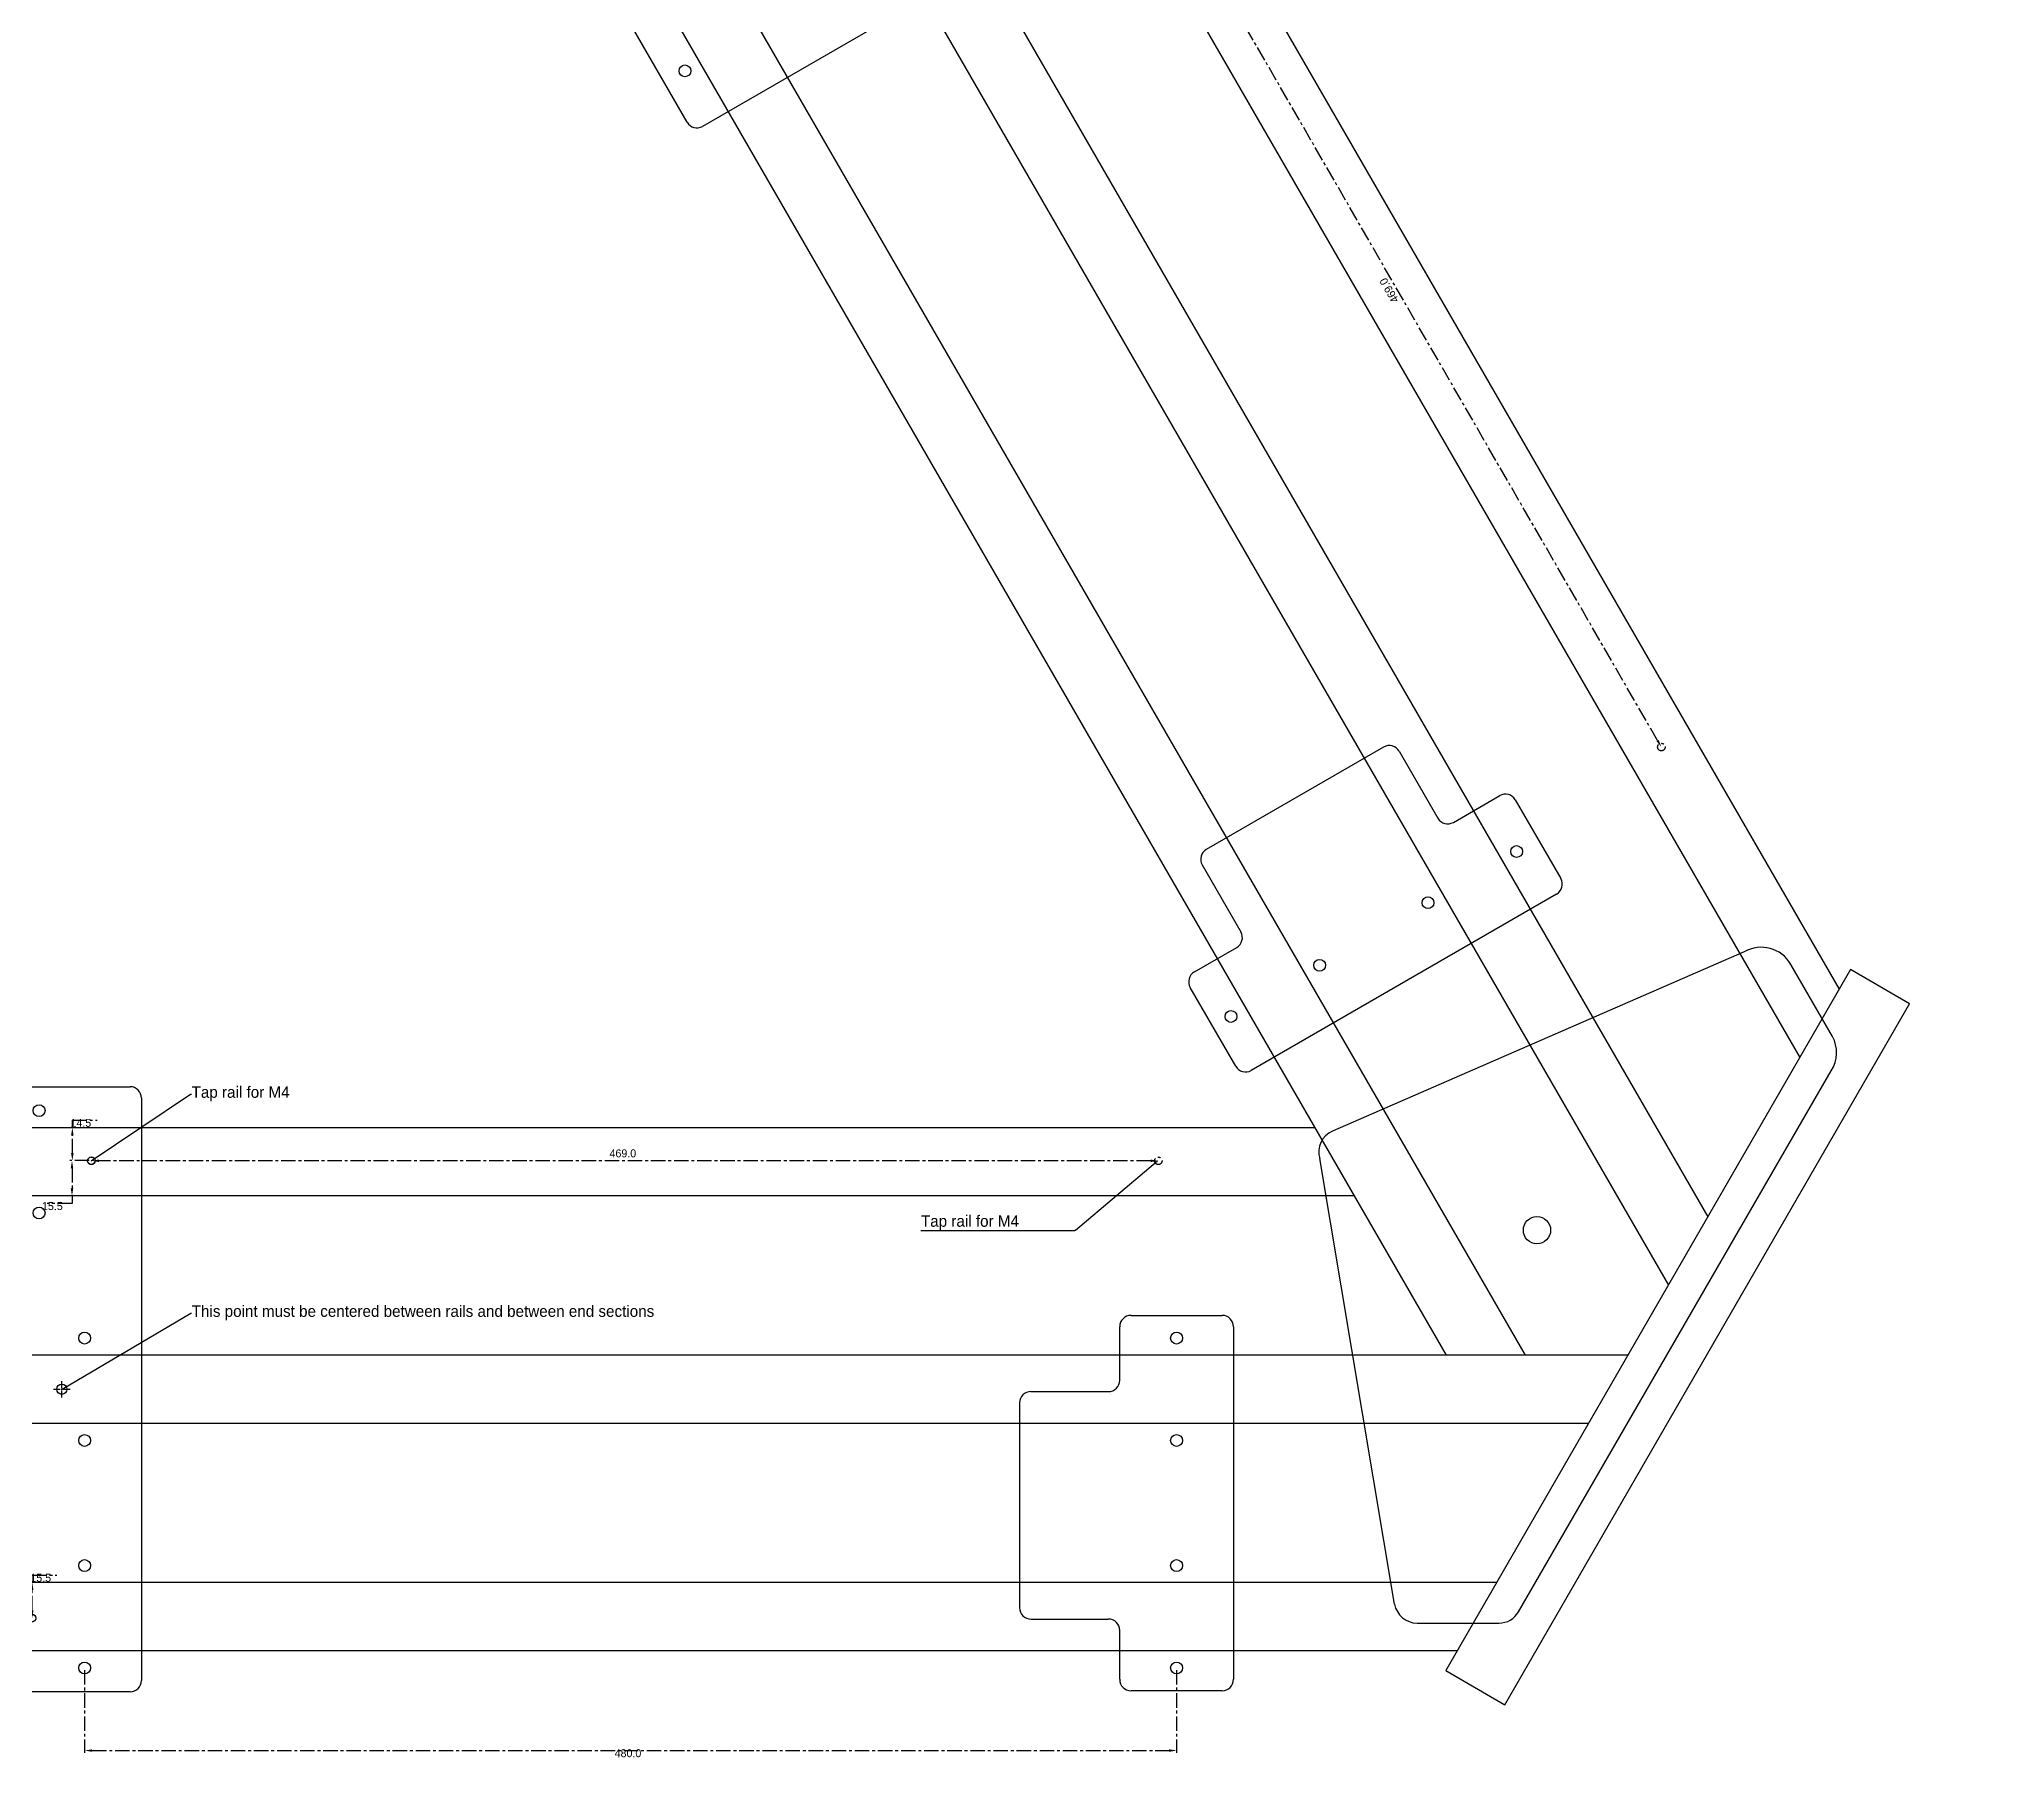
# Model space of a CAD drawing. Extents: x -812 to 2015, y -596 to 944.
# Drawn here: x -10 to 854, y -596 to 160 of the extents above; entities that cross this region are included whole.
import ezdxf

# ---------------------------------------------------------------- set-up
doc = ezdxf.new("R2010")
doc.units = 0
doc.header["$MEASUREMENT"] = 0
doc.header["$PDSIZE"] = -1
doc.linetypes.add('CENTER', pattern=[10.16, 6.35, -1.27, 1.27, -1.27])
doc.linetypes.add('CENTER2', pattern=[1.125, 0.75, -0.125, 0.125, -0.125])
doc.layers.get('0').update_dxf_attribs({"linetype": 'CONTINUOUS'})
doc.layers.get('DEFPOINTS').update_dxf_attribs({"linetype": 'CONTINUOUS'})
for name, color, linetype in [('APS_GEOMETRY', 7, 'CONTINUOUS'), ('CONSTRUCTION', 7, 'CONTINUOUS'), ('DIMS', 50, 'CENTER'), ('FOOTPLATE', 6, 'CONTINUOUS'), ('HARDPOINTS', 3, 'CONTINUOUS'), ('NOTES', 4, 'CONTINUOUS')]:
    doc.layers.add(name, color=color, linetype=linetype)
doc.dimstyles.new('ISO-25', dxfattribs={"dimtxt": 2.5, "dimasz": 2.5, "dimexe": 1.25, "dimexo": 0.625, "dimtad": 1, "dimdsep": 46, "dimtxsty": 'STANDARD', "dimcen": 2.5, "dimadec": 0, "dimazin": 0, "dimtfac": 1, "dimtmove": 2, "dimatfit": 3, "dimfxl": 1, "dimtolj": 1, "dimtzin": 0, "dimarcsym": 0})
doc.dimstyles.get("Standard").update_dxf_attribs({"dimtxt": 0.18, "dimasz": 0.18, "dimexe": 0.18, "dimexo": 0.0625, "dimgap": 0.09, "dimtad": 0, "dimtih": 1, "dimtoh": 1, "dimzin": 0, "dimdsep": 46, "dimtxsty": 'STANDARD', "dimcen": 0.09, "dimadec": 0, "dimazin": 0, "dimtfac": 1, "dimtofl": 0, "dimtmove": 2, "dimatfit": 3, "dimfxl": 1, "dimtolj": 1, "dimtzin": 0, "dimarcsym": 0})

# ---------------------------------------------------------------- blocks, each defined once
blk = doc.blocks.new('*U3')
at = {"layer": 'DIMS', "color": 0, "linetype": 'CENTER2'}
for p, q in [((-3.6, 0), (-0.7, 0)), ((0, 0.7), (0, 3.6)), ((0.7, 0), (3.6, 0)), ((0, -3.6), (0, -0.7))]:
    blk.add_line(p, q, dxfattribs=at)
at = {"layer": 'DIMS', "color": 0, "linetype": 'Continuous'}
for p, q in [((-0.35, 0), (0.35, 0)), ((0, -0.35), (0, 0.35))]:
    blk.add_line(p, q, dxfattribs=at)
blk = doc.blocks.new('HARDPOINTS')
at = {"color": 3, "linetype": 'Continuous'}
for p, q in [((-510, -301.35), (-470, -301.35)), ((-30, -300), (30, -300)), ((-515, -461.35), (-515, -306.35)), ((-465, -306.35), (-465, -327.84)), ((-35, -561), (-35, -305)), ((35, -305), (35, -561)), ((-426, -332.84), (-460, -332.84)), ((-421, -427.84), (-421, -337.84)), ((465, -429.01), (465, -405.5)), ((470, -400.5), (510, -400.5)), ((515, -405.5), (515, -560.5)), ((-465, -437.84), (-465, -461.35)), ((-426, -432.84), (-460, -432.84)), ((421, -439.01), (421, -529.01)), ((426, -434.01), (460, -434.01)), ((-470, -466.35), (-510, -466.35)), ((426, -534.01), (460, -534.01)), ((465, -560.5), (465, -539.01)), ((30, -566), (-30, -566)), ((510, -565.5), (470, -565.5))]:
    blk.add_line(p, q, dxfattribs=at)
for centre, radius in [((-490, -310.5), 2.6), ((-10, -310.5), 2.6), ((13, -332.5), 1.65), ((-490, -355.5), 2.6), ((-10, -355.5), 2.6), ((-490, -410.5), 2.6), ((10, -410.5), 2.6), ((490, -410.5), 2.6), ((-490, -455.5), 2.6), ((10, -455.5), 2.6), ((490, -455.5), 2.6), ((10, -510.5), 2.6), ((490, -510.5), 2.6), ((-13.04, -533.56), 1.65), ((490, -555.5), 2.6)]:
    blk.add_circle(centre, radius, dxfattribs=at)
at = {"color": 3}
blk.add_circle((0, -433), 2.25, dxfattribs=at)
at = {"color": 3, "linetype": 'Continuous'}
for centre, start, end in [((-510, -306.35), 90, 180), ((-470, -306.35), 0, 90), ((-30, -305), 90, 180), ((30, -305), 0, 90), ((-460, -327.84), 180, 270), ((-426, -337.84), 0, 90), ((470, -405.5), 90, 180), ((510, -405.5), 0, 90), ((-426, -427.84), 270, 0), ((460, -429.01), 270, 0), ((-460, -437.84), 90, 180), ((426, -439.01), 90, 180), ((-510, -461.35), 180, 270), ((-470, -461.35), 270, 0), ((426, -529.01), 180, 270), ((460, -539.01), 0, 90), ((-30, -561), 180, 270), ((30, -561), 270, 0), ((470, -560.5), 180, 270), ((510, -560.5), 270, 0)]:
    blk.add_arc(centre, 5, start, end, dxfattribs=at)
at = {"layer": 'HARDPOINTS', "color": 3}
blk.add_circle((10, -555.5), 2.6, dxfattribs=at)
at = {"layer": 'DIMS', "linetype": 'CENTER2'}
blk.add_blockref('*U3', (0, -433), dxfattribs=at)
blk = doc.blocks.new('*D32')
at = {"layer": 'DEFPOINTS', "color": 0}
for p in [(-13.03, -518), (0, -518), (-13, -533.5)]:
    blk.add_point(p, dxfattribs=at)
at = {"layer": 'DIMS'}
for p, q in [((-1, -518), (-14.03, -518)), ((-13.03, -518), (-13.03, -514.7)), ((-13.03, -514.7), (-2.17, -514.7)), ((-13.03, -530.2), (-13.03, -521.3)), ((-14, -533.5), (-14.03, -533.5))]:
    blk.add_line(p, q, dxfattribs=at)
for points in [[(-13.58, -521.3), (-12.47, -521.3), (-13.03, -518)], [(-13.58, -530.2), (-12.47, -530.2), (-13.03, -533.5)]]:
    blk.add_solid(points, dxfattribs=at)
at = {"layer": 'DIMS', "color": 0}
blk.add_text('15.5', height=3.5, dxfattribs=at).set_placement((-13.83, -517.62))
blk = doc.blocks.new('*U78')
at = {"layer": 'NOTES', "color": 4, "linetype": 'ByBlock'}
blk.add_line((56.64, -399.5), (57, -399.5), dxfattribs=at)
blk.add_lwpolyline([(0.15, -432.91), (56.64, -399.5)], dxfattribs=at)
at = {"layer": 'NOTES', "color": 4}
blk.add_solid([(0.17, -432.93), (0, -433), (0.14, -432.88)], dxfattribs=at)
blk.add_text('This point must be centered between rails and between end sections', height=5, dxfattribs=at).set_placement((57.09, -401.16))
blk = doc.blocks.new('*D35')
at = {"layer": 'DEFPOINTS', "color": 0}
for p in [(10, -555.5), (490, -555.5), (490, -591.82)]:
    blk.add_point(p, dxfattribs=at)
at = {"layer": 'DIMS'}
for p, q in [((10, -556.5), (10, -592.82)), ((490, -556.5), (490, -592.82)), ((13.3, -591.82), (486.7, -591.82))]:
    blk.add_line(p, q, dxfattribs=at)
for points in [[(13.3, -591.27), (13.3, -592.37), (10, -591.82)], [(486.7, -591.27), (486.7, -592.37), (490, -591.82)]]:
    blk.add_solid(points, dxfattribs=at)
at = {"layer": 'DIMS', "color": 0}
blk.add_text('480.0', height=3.5, dxfattribs=at).set_placement((243, -594.74))
blk = doc.blocks.new('*D42')
at = {"layer": 'DEFPOINTS', "color": 0}
for p in [(4.62, -318), (34.55, -318), (13, -332.5)]:
    blk.add_point(p, dxfattribs=at)
at = {"layer": 'DIMS'}
for p, q in [((33.55, -318), (3.62, -318)), ((4.62, -318), (4.62, -314.7)), ((4.62, -314.7), (15.48, -314.7)), ((4.62, -329.2), (4.62, -321.3)), ((12, -332.5), (3.62, -332.5))]:
    blk.add_line(p, q, dxfattribs=at)
for points in [[(4.07, -321.3), (5.17, -321.3), (4.62, -318)], [(4.07, -329.2), (5.17, -329.2), (4.62, -332.5)]]:
    blk.add_solid(points, dxfattribs=at)
at = {"layer": 'DIMS', "color": 0}
blk.add_text('14.5', height=3.5, dxfattribs=at).set_placement((3.81, -317.62))
blk = doc.blocks.new('*D43')
at = {"layer": 'DEFPOINTS', "color": 0}
for p in [(13, -332.5), (4.47, -348), (35, -348)]:
    blk.add_point(p, dxfattribs=at)
at = {"layer": 'DIMS'}
for p, q in [((12, -332.5), (3.47, -332.5)), ((4.47, -335.8), (4.47, -344.7)), ((4.47, -351.3), (-6.38, -351.3)), ((34, -348), (3.47, -348)), ((4.47, -348), (4.47, -351.3))]:
    blk.add_line(p, q, dxfattribs=at)
for points in [[(3.92, -335.8), (5.02, -335.8), (4.47, -332.5)], [(3.92, -344.7), (5.02, -344.7), (4.47, -348)]]:
    blk.add_solid(points, dxfattribs=at)
at = {"layer": 'DIMS', "color": 0}
blk.add_text('15.5', height=3.5, dxfattribs=at).set_placement((-8.72, -354.22))
blk = doc.blocks.new('*U60')
at = {"layer": 'DIMS', "color": 0}
blk.add_text('469.0', height=3.5, dxfattribs=at).set_placement((1134.72, -618.32))
blk = doc.blocks.new('*D54')
at = {"layer": 'DEFPOINTS', "color": 0}
for p in [(906.93, -619.85), (1375.93, -619.85), (1375.93, -619.85)]:
    blk.add_point(p, dxfattribs=at)
at = {"layer": 'DIMS'}
blk.add_line((910.23, -619.85), (1372.63, -619.85), dxfattribs=at)
for points in [[(910.23, -619.3), (910.23, -620.4), (906.93, -619.85)], [(1372.63, -619.3), (1372.63, -620.4), (1375.93, -619.85)]]:
    blk.add_solid(points, dxfattribs=at)
at = {"layer": 'NOTES', "color": 175}
blk.add_blockref('*U60', (0, 0), dxfattribs=at)
blk = doc.blocks.new('*U61')
at = {"layer": 'DIMS', "color": 0}
blk.add_text('469.0', height=3.5, dxfattribs=at).set_placement((1629.72, -417.32))
blk = doc.blocks.new('*D55')
at = {"layer": 'DEFPOINTS', "color": 0}
for p in [(1401.93, -418.85), (1401.93, -418.85), (1870.93, -418.85)]:
    blk.add_point(p, dxfattribs=at)
at = {"layer": 'DIMS'}
blk.add_line((1867.63, -418.85), (1405.23, -418.85), dxfattribs=at)
for points in [[(1405.23, -418.3), (1405.23, -419.4), (1401.93, -418.85)], [(1867.63, -418.3), (1867.63, -419.4), (1870.93, -418.85)]]:
    blk.add_solid(points, dxfattribs=at)
at = {"layer": 'NOTES', "color": 175}
blk.add_blockref('*U61', (0, 0), dxfattribs=at)
blk = doc.blocks.new('*U96')
at = {"layer": 'NOTES', "color": 3, "linetype": 'ByBlock'}
blk.add_line((56.57, -303.2), (56.93, -303.2), dxfattribs=at)
blk.add_lwpolyline([(12.88, -332.6), (56.57, -303.2)], dxfattribs=at)
at = {"layer": 'NOTES', "color": 3}
blk.add_solid([(12.89, -332.63), (12.73, -332.71), (12.86, -332.58)], dxfattribs=at)
blk.add_text('Tap rail for M4', height=5, dxfattribs=at).set_placement((57.02, -304.86))
blk = doc.blocks.new('*U99')
at = {"layer": 'NOTES', "color": 3, "linetype": 'ByBlock'}
blk.add_line((445.57, -363.21), (445.21, -363.21), dxfattribs=at)
for points in [[(481.55, -332.76), (445.57, -363.21)], [(377.62, -363.21), (445.21, -363.21)]]:
    blk.add_lwpolyline(points, dxfattribs=at)
at = {"layer": 'NOTES', "color": 3}
blk.add_solid([(481.53, -332.74), (481.69, -332.64), (481.57, -332.78)], dxfattribs=at)
blk.add_text('Tap rail for M4', height=5, dxfattribs=at).set_placement((377.62, -361.55))
blk = doc.blocks.new('FOOTPLATE')
at = {"layer": 'FOOTPLATE', "color": 6, "linetype": 'Continuous'}
for p, q in [((821.74, 499.92), (785.14, 499.93)), ((770.14, 484.93), (747.9, 288.74)), ((971.77, 254.01), (834.51, 491.93)), ((941.61, 208.47), (755.53, 277.89)), ((953.76, 212.84), (971.77, 244.01))]:
    blk.add_line(p, q, dxfattribs=at)
blk.add_circle((830.53, 344.86), 6, dxfattribs=at)
for centre, radius, start, end in [((785.14, 484.93), 15, 90, 180), ((821.25, 484.93), 15, 27.83108, 88.13489), ((757.84, 287.61), 10, 173.53494, 256.62542), ((963.11, 249.01), 10, 329.98128, 29.98128), ((945.1, 217.84), 10, 249.54288, 329.98128)]:
    blk.add_arc(centre, radius, start, end, dxfattribs=at)
blk = doc.blocks.new('ENCODER_HOLES')
for centre in [(1401.93, -418.85), (1870.93, -418.85), (906.93, -619.85), (1375.93, -619.85)]:
    blk.add_circle(centre, 1.65)
at = {"layer": 'DIMS'}
dim = blk.add_linear_dim(base=(1401.93, -418.85), p1=(1870.93, -418.85), p2=(1401.93, -418.85), angle=180, dimstyle='ISO-25', override={"dimtxt": 3.5, "dimasz": 3.302, "dimexe": 1, "dimexo": 1, "dimgap": 1.524, "dimtih": 1, "dimtoh": 1, "dimdec": 1, "dimrnd": 0.1, "dimzin": 0, "dimclrd": 256, "dimclre": 256, "dimtdec": 1, "dimtmove": 0}, dxfattribs=at)
dim.commit()
dim.dimension.update_dxf_attribs({"geometry": '*D55', "text_midpoint": (1636.43, -415.57)})
dim = blk.add_linear_dim(base=(1375.93, -619.85), p1=(906.93, -619.85), p2=(1375.93, -619.85), dimstyle='ISO-25', override={"dimtxt": 3.5, "dimasz": 3.302, "dimexe": 1, "dimexo": 1, "dimgap": 1.524, "dimtih": 1, "dimtoh": 1, "dimdec": 1, "dimrnd": 0.1, "dimzin": 0, "dimclrd": 256, "dimclre": 256, "dimtdec": 1, "dimtmove": 0}, dxfattribs=at)
dim.commit()
dim.dimension.update_dxf_attribs({"geometry": '*D54', "text_midpoint": (1141.43, -616.57)})

msp = doc.modelspace()

# ---------------------------------------------------------------- linework, layer by layer
msp.add_lwpolyline([(812.23, -263.5), (786.25, -248.5), (608.33, -556.66), (634.31, -571.66)], close=True)
at = {"layer": 'APS_GEOMETRY'}
for p, q in [((17.8, 805.16), (706.19, -387.16)), ((52.45, 805.16), (723.51, -357.16)), ((133.27, 805.16), (763.93, -287.16)), ((17.32, 666), (643.17, -418)), ((0, 636), (608.53, -418)), ((550.79, -318), (-666.26, -318)), ((568.11, -348), (-683.58, -348)), ((688.39, -418), (-688.39, -418)), ((671.07, -448), (-671.07, -448)), ((630.65, -518), (-630.65, -518)), ((613.33, -548), (-613.33, -548))]:
    msp.add_line(p, q, dxfattribs=at)
at = {"layer": 'APS_GEOMETRY', "color": 7, "linetype": 'Continuous'}
msp.add_circle((13, -332.5), 1.65, dxfattribs=at)
at = {"layer": 'CONSTRUCTION'}
msp.add_line((167.92, 805.16), (781.25, -257.16), dxfattribs=at)
at = {"layer": 'HARDPOINTS', "color": 2, "linetype": 'Continuous'}
msp.add_circle((13, -332.5), 1.65, dxfattribs=at)

# ---------------------------------------------------------------- block references
at = {"layer": 'DIMS', "color": 3, "rotation": 120}
msp.add_blockref('ENCODER_HOLES', (619.76, -1246.03), dxfattribs=at)
at = {"layer": 'DIMS', "color": 3}
msp.add_blockref('ENCODER_HOLES', (-1388.97, 86.29), dxfattribs=at)
at = {"layer": 'HARDPOINTS', "color": 3, "rotation": 240}
msp.add_blockref('HARDPOINTS', (0, 0), dxfattribs=at)
at = {"layer": 'HARDPOINTS', "rotation": 120}
msp.add_blockref('HARDPOINTS', (0, 0), dxfattribs=at)
at = {"layer": 'HARDPOINTS'}
msp.add_blockref('HARDPOINTS', (0, 0), dxfattribs=at)
at = {"layer": 'NOTES', "color": 3, "rotation": 300}
msp.add_blockref('FOOTPLATE', (-65.5, 183.79), dxfattribs=at)
at = {"layer": 'NOTES', "color": 175}
for name in ['*U96', '*U99', '*U78']:
    msp.add_blockref(name, (0, 0), dxfattribs=at)

# ---------------------------------------------------------------- dimensions: what is measured, and where the dimension line sits
at = {"layer": 'DIMS', "color": 3}
for base, p1, p2, picture, middle in [((4.62, -318), (13, -332.5), (34.55, -318), '*D42', (10.81, -311.42)), ((4.47, -348), (13, -332.5), (35, -348), '*D43', (-1.72, -348.03)), ((-13.03, -518), (-13, -533.5), (0, -518), '*D32', (-6.83, -511.42))]:
    dim = msp.add_linear_dim(base=base, p1=p1, p2=p2, angle=90, dimstyle='STANDARD', override={"dimtxt": 3.5, "dimasz": 3.302, "dimexe": 1, "dimexo": 1, "dimgap": 1.524, "dimtih": 1, "dimtoh": 1, "dimdec": 1, "dimrnd": 0.1, "dimzin": 0, "dimclrd": 256, "dimclre": 256, "dimtdec": 1, "dimtmove": 0}, dxfattribs=at)
    dim.commit()
    dim.dimension.update_dxf_attribs({"geometry": picture, "text_midpoint": middle})
dim = msp.add_linear_dim(base=(490, -591.82), p1=(10, -555.5), p2=(490, -555.5), dimstyle='STANDARD', override={"dimtxt": 3.5, "dimasz": 3.302, "dimexe": 1, "dimexo": 1, "dimgap": 1.524, "dimtih": 1, "dimtoh": 1, "dimdec": 1, "dimrnd": 0.1, "dimzin": 0, "dimclrd": 256, "dimclre": 256, "dimtdec": 1, "dimtmove": 0}, dxfattribs=at)
dim.commit()
dim.dimension.update_dxf_attribs({"geometry": '*D35', "text_midpoint": (250, -588.55)})

doc.saveas('drawing.dxf')
